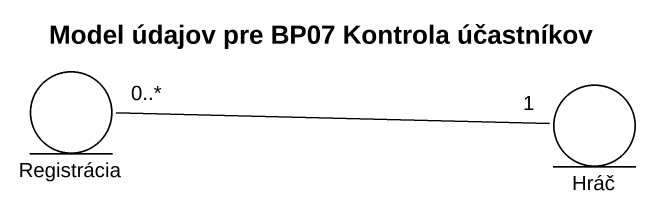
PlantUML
@startuml
title Model údajov pre BP07 Kontrola účastníkov
entity Registrácia
entity Hráč
Hráč "1" -left- "0..*" Registrácia
@enduml
